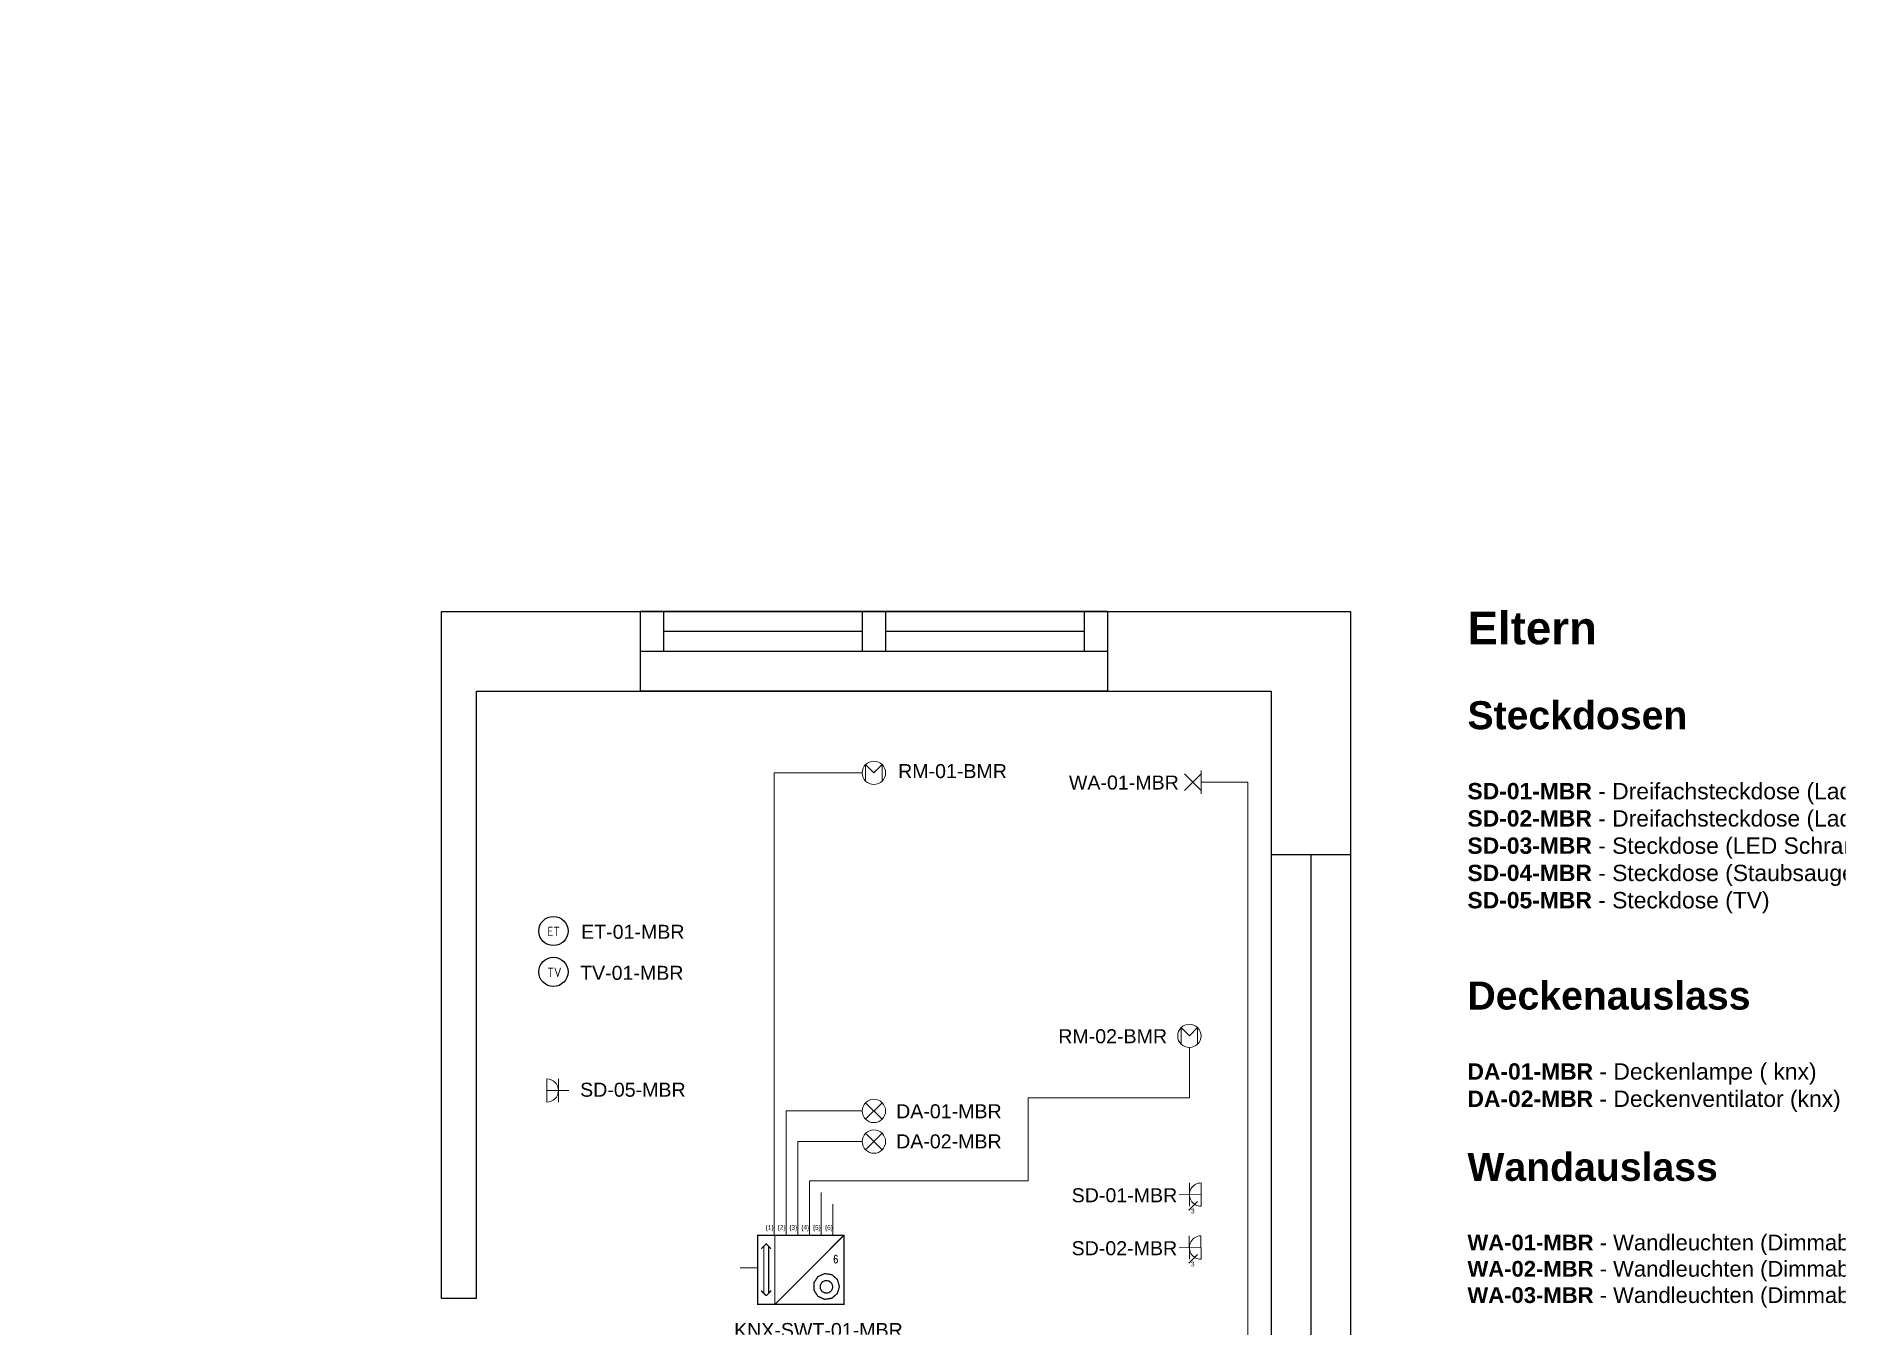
# Paper-space layout 'ISO A1 Layout' of a CAD drawing. Header units: millimetres. Extents: x 23 to 819, y 11 to 582.
# The model-space entities are those that its viewports show. They can reach past a viewport. Long polylines and large blocks are cut down to what shows.
import ezdxf
from ezdxf.enums import TextEntityAlignment as Align

# ---------------------------------------------------------------- set-up
doc = ezdxf.new("R2010")
doc.units = ezdxf.units.MM
doc.header["$LTSCALE"] = 10
doc.linetypes.add('AI-Linetype-20', pattern=[32.166085, 21.44411, -3.573992, 3.573992, -3.573992])
for name, color, linetype in [('01-OG-MBR-Walls', 7, 'Continuous'), ('02-OG-MBR-Windows', 7, 'Continuous'), ('03-OG-MBR-Outlets_Schematic', 7, 'Continuous'), ('04-OG-MBR-Lights_Schematic', 7, 'Continuous'), ('05-OG-MBR-Misc_Schematic', 7, 'Continuous'), ('06-OG-MBR-Media_Schematic', 7, 'Continuous'), ('07-OG-MBR-Smart_Schematic', 7, 'Continuous'), ('08-OG-MBR-Schematic_Description', 7, 'Continuous')]:
    doc.layers.add(name, color=color, linetype=linetype)
doc.layers.add('Viewport', color=5, linetype='Continuous', plot=False)
doc.layers.get('Viewport').off()
doc.styles.add('ISO Proportional', font='isocp.shx')
doc.styles.add('SN0', font='ROMANS', dxfattribs={"width": 0.002083})
doc.styles.get("Standard").update_dxf_attribs({"font": 'Arial.ttf'})

msp = doc.modelspace()

# ---------------------------------------------------------------- linework, layer by layer
at = {"layer": '01-OG-MBR-Walls', "color": 7}
msp.add_line((18983.9, 19528.8), (18833.9, 19528.8), dxfattribs=at)
for points in [[(18833.9, 19528.8), (18833.9, 22468.8), (18983.9, 22468.8), (22383.9, 22468.8), (22723.9, 22468.8), (22723.9, 22128.8), (22723.9, 18128.8), (22723.9, 17978.8), (22723.9, 16128.8), (22723.9, 15978.8), (22383.9, 15978.8), (19973.9, 15978.8)], [(18983.9, 19528.8), (18983.9, 22128.8), (22383.9, 22128.8), (22383.9, 16128.8), (19973.9, 16128.8)]]:
    msp.add_lwpolyline(points, dxfattribs=at)
at = {"layer": '02-OG-MBR-Windows'}
for p, q in [((19683.9, 22468.8), (19683.9, 22128.8)), ((21683.9, 22468.8), (19683.9, 22468.8)), ((19783.9, 22468.8), (19783.9, 22298.8)), ((20633.9, 22468.8), (20633.9, 22298.8)), ((20733.9, 22468.8), (20733.9, 22298.8)), ((21583.9, 22468.8), (21583.9, 22298.8)), ((21683.9, 22468.8), (21683.9, 22128.8)), ((20633.9, 22383.8), (19783.9, 22383.8)), ((21583.9, 22383.8), (20733.9, 22383.8)), ((21683.9, 22298.8), (19683.9, 22298.8)), ((21683.9, 22128.8), (19683.9, 22128.8))]:
    msp.add_line(p, q, dxfattribs=at)
at = {"layer": '02-OG-MBR-Windows', "color": 7}
for p, q in [((22383.9, 21428.8), (22723.9, 21428.8)), ((22383.9, 21428.8), (22383.9, 18803.8)), ((22553.9, 21428.8), (22553.9, 18803.8)), ((22723.9, 21428.8), (22723.9, 18803.8))]:
    msp.add_line(p, q, dxfattribs=at)
at = {"layer": '03-OG-MBR-Outlets_Schematic', "color": 7, "lineweight": 15}
for p, q in [((19283.9, 20468.6), (19283.9, 20368.6)), ((19333.9, 20468.6), (19333.9, 20368.6)), ((19283.9, 20418.6), (19377.8, 20419.1)), ((22034.4, 19922.8), (22033.9, 20022.8)), ((22084.4, 19923.1), (22083.9, 20023.1)), ((22084.2, 19973.1), (21990.2, 19972)), ((22034.2, 19696), (22033.6, 19796)), ((22084.2, 19696.3), (22083.6, 19796.3)), ((22083.9, 19746.3), (21990, 19745.3))]:
    msp.add_line(p, q, dxfattribs=at)
at = {"layer": '03-OG-MBR-Outlets_Schematic', "color": 7}
for p, q in [((22069.2, 19943.3), (22031.9, 19906.3)), ((22069, 19716.5), (22031.6, 19679.5))]:
    msp.add_line(p, q, dxfattribs=at)
at = {"layer": '03-OG-MBR-Outlets_Schematic', "color": 7, "lineweight": 15}
for centre, start, end in [((19283.9, 20418.6), 270, 90), ((22084.2, 19973.1), 90.31776, 270.31776), ((22083.9, 19746.3), 90.31776, 270.31776)]:
    msp.add_arc(centre, 50, start, end, dxfattribs=at)
at = {"layer": '04-OG-MBR-Lights_Schematic', "color": 7, "lineweight": 20}
for p, q in [((22083.9, 21703.2), (22013.2, 21773.9)), ((22013.2, 21703.2), (22083.9, 21773.9)), ((22083.9, 21688.5), (22083.9, 21788.5)), ((20648.5, 20366.5), (20719.2, 20295.8)), ((20719.2, 20366.5), (20648.5, 20295.8)), ((20648.5, 20235.4), (20719.2, 20164.7)), ((20719.2, 20235.4), (20648.5, 20164.7))]:
    msp.add_line(p, q, dxfattribs=at)
for centre in [(20683.9, 20331.1), (20683.9, 20200)]:
    msp.add_circle(centre, 50, dxfattribs=at)
at = {"layer": '05-OG-MBR-Misc_Schematic', "color": 7, "lineweight": 15}
for p, q in [((20683.9, 21778.8), (20648.5, 21814.2)), ((20648.5, 21814.2), (20648.5, 21743.5)), ((20719.2, 21814.2), (20683.9, 21778.8)), ((20719.2, 21814.2), (20719.2, 21743.5)), ((22033.9, 20652.5), (21998.5, 20687.9)), ((21998.5, 20687.9), (21998.5, 20617.2)), ((22069.2, 20687.9), (22033.9, 20652.5)), ((22069.2, 20687.9), (22069.2, 20617.2))]:
    msp.add_line(p, q, dxfattribs=at)
for centre in [(20683.9, 21778.8), (22033.9, 20652.5)]:
    msp.add_circle(centre, 50, dxfattribs=at)
at = {"layer": '06-OG-MBR-Media_Schematic', "color": 7}
for centre in [(19312.5, 21101.5), (19312.5, 20926.5)]:
    msp.add_circle(centre, 62.5, dxfattribs=at)
at = {"layer": '07-OG-MBR-Smart_Schematic', "color": 3, "linetype": 'AI-Linetype-20', "lineweight": 15}
for p, q in [((20257.8, 19799), (20257.8, 21778.8)), ((20257.8, 21778.8), (20633.9, 21778.8)), ((22083.9, 21738.5), (22283.9, 21738.5)), ((22283.9, 18992.4), (22283.9, 21738.5)), ((22033.9, 20387.1), (22033.9, 20602.5)), ((21344, 20387.1), (22033.9, 20387.1)), ((21344.7, 20031.7), (21344.2, 20387.1)), ((20307.8, 19799), (20307.8, 20331.1)), ((20307.8, 20331.1), (20633.9, 20331.1)), ((20357.8, 20200), (20633.9, 20200)), ((20357.8, 20031.7), (20357.8, 20200)), ((20357.8, 19799), (20357.8, 20031.7)), ((20407.8, 19799), (20407.8, 20031.7)), ((20407.8, 20031.7), (21344.7, 20031.7)), ((20457.8, 19799), (20457.8, 19981.7)), ((20507.8, 19799), (20507.8, 19931.7))]:
    msp.add_line(p, q, dxfattribs=at)
at = {"layer": '07-OG-MBR-Smart_Schematic', "color": 7, "linetype": 'Continuous', "lineweight": 15, "const_width": 5.48}
for points in [[(20186.3, 19799), (20259.9, 19799), (20259.9, 19503), (20186.3, 19503), (20186.3, 19799)], [(20223.1, 19762.2), (20201.9, 19741), (20223.1, 19762.2), (20244.2, 19741), (20223.1, 19762.2)], [(20212.9, 19752), (20212.9, 19550.8)], [(20233.2, 19752), (20233.2, 19550.8)], [(20259.9, 19799), (20555.8, 19799), (20555.8, 19503), (20259.9, 19503), (20259.9, 19799)], [(20555.8, 19799), (20260.6, 19503)], [(20110.3, 19659.6), (20185.5, 19659.6)], [(20536.3, 19579.7), (20527.5, 19609.7), (20503.8, 19630.3), (20472.8, 19634.8), (20444.3, 19621.8), (20427.3, 19595.5), (20427.3, 19564.1), (20444.2, 19537.8), (20472.7, 19524.7), (20503.7, 19529.1), (20527.4, 19549.6), (20536.3, 19579.7), (20536.3, 19579.7)], [(20508.1, 19578.1), (20503.7, 19593), (20492.1, 19603.1), (20476.8, 19605.3), (20462.7, 19598.9), (20454.4, 19585.9), (20454.4, 19570.5), (20462.7, 19557.5), (20476.7, 19551.1), (20492, 19553.2), (20503.7, 19563.3), (20508.1, 19578.1), (20508.1, 19578.1)], [(20223.1, 19539.8), (20201.9, 19561.7)], [(20244.2, 19561.7), (20223.1, 19539.8)]]:
    msp.add_lwpolyline(points, dxfattribs=at)

# ---------------------------------------------------------------- texts
at = {"layer": '03-OG-MBR-Outlets_Schematic', "color": 7, "char_height": 60, "attachment_point": 1}
for s, insert in [('SD-05-MBR', (19426.7, 20452.1)), ('SD-01-MBR', (21530.3, 20000.3)), ('SD-02-MBR', (21530, 19773.5))]:
    msp.add_mtext_dynamic_manual_height_columns(s, width=466, gutter_width=12.5, heights=[0], dxfattribs=dict(at, insert=insert))
at = {"layer": '03-OG-MBR-Outlets_Schematic', "color": 7, "lineweight": 15, "char_height": 20, "attachment_point": 1, "rotation": 0.31776}
for insert in [(22040.8, 19912.4), (22040.6, 19685.6)]:
    msp.add_mtext_dynamic_manual_height_columns('3', width=25, gutter_width=12.5, heights=[0], dxfattribs=dict(at, insert=insert))
at = {"layer": '04-OG-MBR-Lights_Schematic', "color": 7, "char_height": 60, "attachment_point": 1}
for s, insert in [('WA-01-MBR', (21518.5, 21767.2)), ('DA-01-MBR', (20779, 20359.7)), ('DA-02-MBR', (20779, 20231))]:
    msp.add_mtext_dynamic_manual_height_columns(s, width=466, gutter_width=12.5, heights=[0], dxfattribs=dict(at, insert=insert))
at = {"layer": '05-OG-MBR-Misc_Schematic', "color": 7, "lineweight": 15, "char_height": 60, "attachment_point": 1}
for s, width, insert in [('RM-01-BMR', 466, (20787.5, 21816.1)), ('RM-02-BMR', 391, (21472.8, 20681))]:
    msp.add_mtext_dynamic_manual_height_columns(s, width=width, gutter_width=12.5, heights=[0], dxfattribs=dict(at, insert=insert))
at = {"layer": '06-OG-MBR-Media_Schematic', "color": 7, "char_height": 40, "attachment_point": 1, "style": 'ISO Proportional'}
for s, insert in [('ET', (19286.5, 21119.5)), ('TV', (19286.5, 20944.5))]:
    msp.add_mtext_dynamic_manual_height_columns(s, width=57, gutter_width=12.5, heights=[0], dxfattribs=dict(at, insert=insert))
at = {"layer": '06-OG-MBR-Media_Schematic', "color": 7, "char_height": 60, "attachment_point": 1}
for s, insert in [('\\pxqr;ET-01-MBR', (19407.5, 21128.1)), ('TV-01-MBR', (19426.7, 20952.5))]:
    msp.add_mtext_dynamic_manual_height_columns(s, width=466, gutter_width=12.5, heights=[0], dxfattribs=dict(at, insert=insert))
at = {"layer": '07-OG-MBR-Smart_Schematic', "color": 7, "linetype": 'Continuous', "lineweight": 15, "style": 'SN0', "width": 0.758019}
msp.add_text('6', height=34.5, dxfattribs=at).set_placement((20509.6, 19678.8), (20530.8, 19678.8), align=Align.FIT)
at = {"layer": '07-OG-MBR-Smart_Schematic', "color": 7, "lineweight": 15, "attachment_point": 1}
for s, width, heights, insert, char_height in [('\\{1\\}', 36, [0], (20220.8, 19842.2), 20), ('\\{2\\}', 36, [0], (20271.8, 19842.2), 20), ('\\{3\\}', 36, [0], (20321.8, 19842.2), 20), ('\\{4\\}', 36, [0], (20372.8, 19842.2), 20), ('\\{5\\}', 36, [0], (20422.8, 19842.2), 20), ('\\{6\\}', 36, [0], (20474.5, 19842.2), 20), ('KNX-SWT-01-MBR', 597, [62], (20085.6, 19423.2), 60)]:
    msp.add_mtext_dynamic_manual_height_columns(s, width=width, gutter_width=12.5, heights=heights, dxfattribs=dict(at, insert=insert, char_height=char_height))
at = {"layer": '08-OG-MBR-Schematic_Description', "color": 7, "insert": (23223.9, 22468.8), "char_height": 90, "attachment_point": 1}
msp.add_mtext_dynamic_manual_height_columns('{\\fArial|b1|i0|c0|p34;\\H1.55556x;Eltern}\\P\\P{\\fArial|b1|i0|c0|p34;\\H1.33333x;Steckdosen\\H0.75x;\\P}\\P{\\fArial|b1|i0|c0|p34;\\H0.77778x;SD-01-MBR\\fArial|b0|i0|c0|p34; - Dreifachsteckdose (Ladegeräte)\\P\\fArial|b1|i0|c0|p34;SD-02-MBR\\fArial|b0|i0|c0|p34; - Dreifachsteckdose (Ladegeräte)\\P\\fArial|b1|i0|c0|p34;SD-03-MBR\\fArial|b0|i0|c0|p34; - Steckdose (LED Schrankbeleuchtung)\\P\\fArial|b1|i0|c0|p34;SD-04-MBR\\fArial|b0|i0|c0|p34; - Steckdose (Staubsauger)\\P\\fArial|b1|i0|c0|p34;SD-05-MBR\\fArial|b0|i0|c0|p34; - Steckdose (TV)\\P\\P}\\P{\\fArial|b1|i0|c0|p34;\\H1.33333x;Deckenauslass}\\P\\P{\\fArial|b1|i0|c0|p34;\\H0.77778x;DA-01-MBR\\fArial|b0|i0|c0|p34; - Deckenlampe ( knx)\\P\\fArial|b1|i0|c0|p34;DA-02-MBR\\fArial|b0|i0|c0|p34; - Deckenventilator (knx)\\H1.28571x;\\P\\P\\fArial|b1|i0|c0|p34;\\H1.33333x;Wandauslass\\fArial|b0|i0|c0|p34;\\P\\H0.75x;\\P\\fArial|b1|i0|c0|p34;\\H0.75x;WA-01-MBR\\fArial|b0|i0|c0|p34; - Wandleuchten (Dimmable by knx)\\P\\fArial|b1|i0|c0|p34;WA-02-MBR\\fArial|b0|i0|c0|p34; - Wandleuchten (Dimmable by knx)\\P\\fArial|b1|i0|c0|p34;WA-03-MBR\\fArial|b0|i0|c0|p34; - Wandleuchten (Dimmable by knx)\\P\\P\\P\\fArial|b1|i0|c0|p34;\\H1.7778x;Sonstiges\\P\\fArial|b0|i0|c0|p34;\\H0.74999x;\\P\\fArial|b1|i0|c0|p34;\\H0.77778x;RM-01-MBR\\fArial|b0|i0|c0|p34; - Rolladenmotor (knx\\H1.28571x;)\\P\\fArial|b1|i0|c0|p34;\\H0.77778x;RM-02-MBR\\fArial|b0|i0|c0|p34; - Rolladenmotor (knx\\H1.28571x;)\\P\\P\\P\\fArial|b1|i0|c0|p34;\\H1.33333x;Media\\H0.58332x;\\P\\PTV-01-\\H1.00003x;MBR\\H0.99997x; \\fArial|b0|i0|c0|p34;- Fernsehdose\\fArial|b1|i0|c0|p34;\\PET-01-\\H1.00003x;MBR\\H0.99997x; \\fArial|b0|i0|c0|p34;- Ethernet (\\H0.99999x;TV\\H1.00001x;)\\P\\H0.96429x;\\P    }', width=3097.516, gutter_width=12.5, heights=[5802.1], dxfattribs=at)

psp = doc.layouts.new('ISO A1 Layout')

# ---------------------------------------------------------------- viewports
at = {"layer": 'Viewport', "color": 0, "view_target_point": (21726.09, 22524.66)}
psp.add_viewport(center=(420.92, 296.94), size=(795.15, 570.887), view_center_point=(-755.06, -372.07), view_height=5559.7557, dxfattribs=at)

doc.saveas('drawing.dxf')
